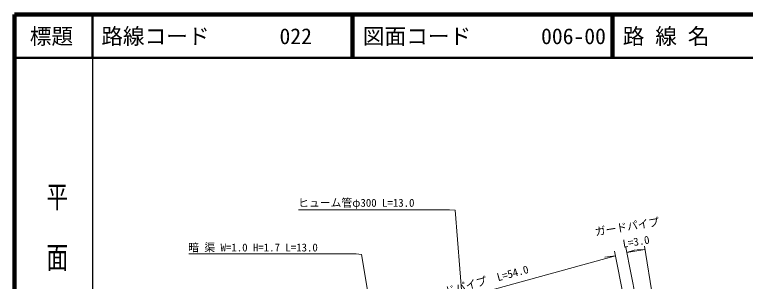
# Model space of a CAD drawing. Units: millimetres at full size, sheet at 1:1000; details may follow other scales. Extents: x 40000 to 680000, y 20000 to 380000.
# Drawn here: x 40000 to 208680, y 318338 to 380000 of the extents above; entities that cross this region are included whole.
import ezdxf
from ezdxf.enums import TextEntityAlignment as Align

# ---------------------------------------------------------------- set-up
doc = ezdxf.new("R2010")
doc.units = ezdxf.units.MM
doc.header["$LTSCALE"] = 1000
for name, color, linetype, lineweight in [('M-STR-HTXT', 7, 'Continuous', 13), ('M-TTL', 2, 'Continuous', 140), ('M-TTL-BAND', 7, 'Continuous', 25), ('M-TTL-LINE', 7, 'Continuous', 50)]:
    doc.layers.add(name, color=color, linetype=linetype, lineweight=lineweight)
doc.layers.add('M-TTL-TXT', color=7, linetype='Continuous')
doc.styles.add('@ＭＳ ゴシック', font='')
doc.styles.add('ＭＳ ゴシック', font='')
doc.styles.get('@ＭＳ ゴシック').set_extended_font_data('@MS Gothic')
doc.styles.get('ＭＳ ゴシック').set_extended_font_data('MS Gothic')

msp = doc.modelspace()

# ---------------------------------------------------------------- linework, layer by layer
at = {"layer": 'M-STR-HTXT'}
for p, q in [((140417, 334872), (105544, 334872)), ((141657, 334773), (140417, 334872)), ((145492, 288476), (141657, 334773)), ((184525, 308895), (181085, 326173)), ((181313, 325030), (185503, 325707)), ((181313, 325030), (183208, 325616)), ((185503, 325707), (183608, 325668)), ((188068, 309839), (185384, 326444)), ((118856, 324675), (80239, 324675)), ((120096, 324575), (118856, 324675)), ((127125, 282783), (120096, 324575)), ((120822, 308321), (178704, 324273)), ((178704, 324273), (176270, 323956)), ((178493, 325351), (181758, 308637))]:
    msp.add_line(p, q, dxfattribs=at)
at = {"layer": 'M-TTL'}
for p, q in [((40000, 380000), (40000, 20000)), ((680000, 380000), (40000, 380000))]:
    msp.add_line(p, q, dxfattribs=at)
at = {"layer": 'M-TTL-BAND'}
msp.add_line((58000, 370000), (58000, 20000), dxfattribs=at)
at = {"layer": 'M-TTL-LINE'}
for p, q in [((58000, 380000), (58000, 370000)), ((117750, 380000), (117750, 370000)), ((118250, 380000), (118250, 370000)), ((177750, 380000), (177750, 370000)), ((178250, 380000), (178250, 370000)), ((40000, 370000), (680000, 370000))]:
    msp.add_line(p, q, dxfattribs=at)

# ---------------------------------------------------------------- texts
at = {"layer": 'M-STR-HTXT', "style": 'ＭＳ ゴシック'}
for s, p in [('ヒューム管φ300 L=13.0', (132295, 335034)), ('暗 渠 W=1.0 H=1.7 L=13.0', (109983, 324705))]:
    msp.add_text(s, height=1833, dxfattribs=at).set_placement(p, align=Align.BOTTOM_RIGHT)
for s, rotation, p in [('ガードパイプ', 9.181, (181597, 329521)), ('\u3000L=3.0', 9.181, (182445, 325878)), ('ガードパイプ\u3000L=54.0', 15.408, (146918, 316499))]:
    msp.add_text(s, height=1833, rotation=rotation, dxfattribs=at).set_placement(p, align=Align.BOTTOM_CENTER)
at = {"layer": 'M-TTL-BAND', "style": '@ＭＳ ゴシック', "width": 1.4}
msp.add_text('平  面  図', height=3666, rotation=270, dxfattribs=at).set_placement((49777, 306475), align=Align.MIDDLE_RIGHT)
at = {"layer": 'M-TTL-TXT', "style": 'ＭＳ ゴシック'}
msp.add_text('標題', height=3666, dxfattribs=at).set_placement((48500, 375000), align=Align.MIDDLE_CENTER)
for s, p in [('路線コード', (60000, 375000)), ('022', (101142, 375000)), ('図面コード', (120380, 375000)), ('006-00', (161521, 375000)), ('路 線 名', (180380, 375000))]:
    msp.add_text(s, height=3666, dxfattribs=at).set_placement(p, align=Align.MIDDLE_LEFT)

doc.saveas('drawing.dxf')
